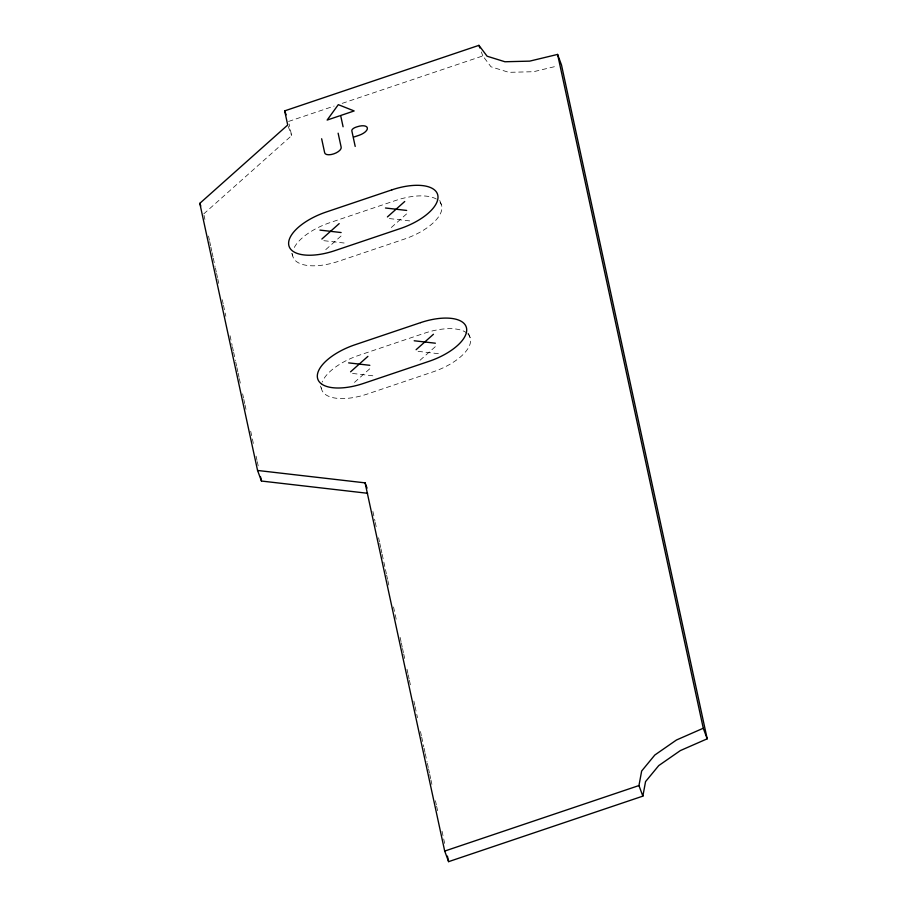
<?xml version="1.0" encoding="UTF-8"?>
<svg xmlns="http://www.w3.org/2000/svg" width="907" height="907" viewBox="0 0 907 907"><rect width="100%" height="100%" fill="white"/><g stroke="black" fill="none" stroke-linecap="round" stroke-linejoin="round"><path stroke-width="0.68" stroke-dasharray="4.54 3.4" d="M203.724 213.927L291.635 135.596L289.129 124.021M325.772 249.618L343.095 234.187M391.314 227.51L408.638 212.079M354.478 382.391L371.802 366.961M420.02 360.283L437.344 344.853M288.573 121.447L334.116 106.085M342.154 103.375L482.819 55.928L491.004 66.801L508.838 72.333L533.588 71.71L557.51 65.962M389.386 218.576L410.565 221.013M323.844 240.684L345.023 243.121M418.093 351.349L439.271 353.787M352.551 373.457L373.729 375.895M481.356 51.96L482.819 55.928M439.736 200.436L441.686 205.73M468.443 333.209L470.393 338.504M288.211 126.345L291.635 135.596M291.748 253.325L292.723 255.978M320.454 386.099L321.429 388.74M372.89 511.435L374.988 521.128M375.283 522.511L376.178 526.661M378.582 537.738L379.477 541.887M379.772 543.27L380.668 547.431M380.974 548.814L381.87 552.964M382.164 554.347L385.158 568.19M385.464 569.573L386.359 573.723M386.654 575.117L387.55 579.267M387.856 580.65L389.352 587.566M393.536 606.953L396.529 620.796M400.123 637.406L401.019 641.555M401.325 642.938L402.22 647.088M402.515 648.482L403.422 652.632M403.717 654.015L405.214 660.931M407.005 669.241L407.901 673.391M408.207 674.774L409.102 678.935M409.397 680.318L410.894 687.234M413.887 701.077L414.794 705.227M415.089 706.61L417.481 717.686M420.474 731.53L421.37 735.679M421.676 737.074L423.773 746.756M424.068 748.139L424.964 752.3M425.27 753.683L427.061 761.982M427.356 763.365L428.263 767.526M428.558 768.909L429.453 773.059M429.759 774.442L430.655 778.591M430.95 779.975L432.446 786.902M435.439 800.745L436.335 804.894M436.641 806.278L438.138 813.205M442.026 831.197L445.314 846.424M204.018 215.31L204.914 219.46M208.508 236.069L209.404 240.219M209.698 241.602L210.605 245.752M210.9 247.135L211.796 251.296M212.102 252.679L212.998 256.828M213.292 258.212L215.084 266.522M215.39 267.905L216.285 272.055M216.58 273.438L217.487 277.587M217.782 278.971L219.279 285.898M222.272 299.729L223.167 303.89M223.473 305.274L225.866 316.339M230.049 335.715L232.147 345.408M232.441 346.791L233.337 350.941M233.643 352.324L235.435 360.635M235.741 362.018L236.636 366.167M236.931 367.55L237.827 371.7M238.133 373.083L239.029 377.233M239.323 378.627L240.82 385.543M242.623 393.842L243.518 398.003M243.813 399.386L244.709 403.536M245.015 404.919L246.511 411.835M250.695 431.21L253.688 445.054M256.08 456.13L256.987 460.28M257.282 461.663L258.178 465.813M467.887 333.969A44.092 19.659 -20.2 0 1 432.866 371.927L367.324 394.035A44.092 19.659 -20.2 0 1 321.77 383.253M467.06 333.209A44.092 19.659 -20.2 0 0 424.499 333.209L358.957 355.317A44.092 19.659 -20.2 0 0 322.178 382.074M440.065 202.216A44.092 19.659 -20.2 0 1 404.159 239.165L338.617 261.273A44.092 19.659 -20.2 0 1 293.063 250.479M436.38 199.064A44.092 19.659 -20.2 0 0 395.792 200.436L330.25 222.544A44.092 19.659 -20.2 0 0 293.471 249.312"/><path stroke-width="1.36" d="M257.565 470.461L365.102 482.864L444.702 851.072L448.614 861.65L642.859 796.131L638.959 785.553L641.657 771.018L654.82 755.021L676.463 739.999L703.276 728.242L557.601 54.42L529.688 61.132L504.938 61.755L487.104 56.211L478.919 45.35L284.673 110.869L287.723 125.019L199.812 203.349L257.565 470.461L261.465 481.039L367.607 493.283M642.859 796.131L645.557 781.596L658.731 765.599L680.363 750.577L707.188 738.82L561.501 65.009L557.601 54.42M321.872 239.04L339.195 223.61M387.414 216.932L404.737 201.501M350.578 371.813L367.902 356.383M416.12 349.705L433.444 334.275M339.694 115.824L327.144 120.064L338.3 104.656L354.149 110.949L340.647 115.506L343.084 126.776M354.183 136.946L359.093 135.279A9.716 4.331 -20.2 0 0 367.358 127.921A9.716 4.331 -20.2 0 0 357.245 126.753L355.85 127.218A4.728 2.109 -20.2 0 0 351.825 130.801L355.204 146.435M444.702 851.072L638.959 785.553M385.486 207.998L406.665 210.435M319.944 230.106L341.123 232.543M414.193 340.771L435.371 343.209M348.651 362.879L369.829 365.317M478.919 45.35L479.894 47.992M703.276 728.242L707.188 738.82M284.673 110.869L286.136 114.838M365.102 482.864L367.052 488.147M199.812 203.349L200.787 205.991M338.13 133.193L341.179 147.263A8.719 3.889 -20.2 0 1 333.753 153.873A8.719 3.889 -20.2 0 1 324.683 152.83L321.645 138.76M447.412 856.117L448.614 861.65M260.57 476.889L261.465 481.039M391.892 189.858L326.35 211.966A44.092 19.659 -20.2 0 0 288.823 245.389A44.092 19.659 -20.2 0 0 334.717 250.683L400.259 228.575A44.092 19.659 -20.2 0 0 437.786 195.152A44.092 19.659 -20.2 0 0 391.892 189.858M420.599 322.631L355.056 344.739A44.092 19.659 -20.2 0 0 317.529 378.162A44.092 19.659 -20.2 0 0 363.424 383.457L428.966 361.349A44.092 19.659 -20.2 0 0 466.493 327.926A44.092 19.659 -20.2 0 0 420.599 322.631"/></g></svg>
